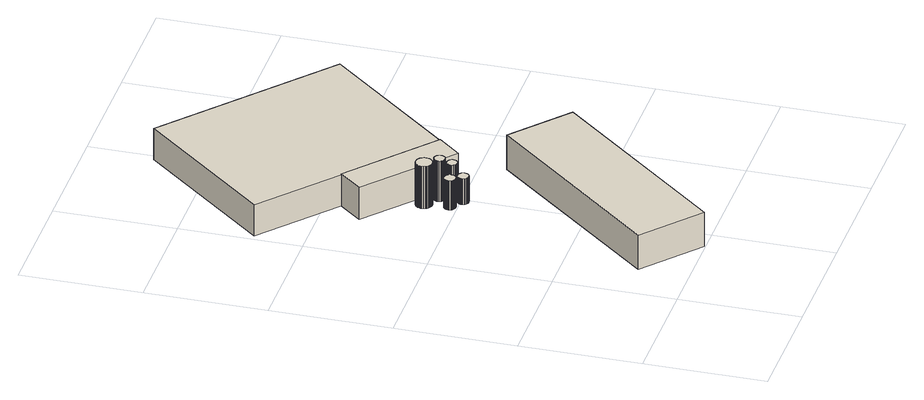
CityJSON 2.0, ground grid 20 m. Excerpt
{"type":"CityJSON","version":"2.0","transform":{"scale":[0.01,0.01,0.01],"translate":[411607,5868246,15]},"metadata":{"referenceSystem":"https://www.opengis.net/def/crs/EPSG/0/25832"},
"CityObjects":{
"building1":{"type":"Building","attributes":{"Gemeindeschluessel":"03454033","AbsoluteHoehe":"15.821","MittlereTraufHoehe":"21.037","Firsthoehe":"21.037","function":"51003_1201","roofType":"1000","measuredHeight":5.22},"address":[{"country":"Germany","locality":"Lorup"}],"geometry":[{"type":"MultiSurface","lod":"1","boundaries":[[[0,1,2,3,4,5,6,7,8,9,10,11,12,13,14,15,16,17,18,19,20,21,22,23,24,25,26,27,28,29,30,31,32,33,34,35]],[[36,37,38,39,40,41,42,43,44,45,46,47,48,49,50,51,52,53,54,55,56,57,58,59,60,61,62,63,64,65,66,67,68,69,70,71]],[[36,71,35,34]],[[37,36,34,33]],[[38,37,33,32]],[[39,38,32,31]],[[40,39,31,30]],[[41,40,30,29]],[[42,41,29,28]],[[43,42,28,27]],[[44,43,27,26]],[[45,44,26,25]],[[46,45,25,24]],[[47,46,24,23]],[[48,47,23,22]],[[49,48,22,21]],[[50,49,21,20]],[[51,50,20,19]],[[52,51,19,18]],[[53,52,18,17]],[[54,53,17,16]],[[55,54,16,15]],[[56,55,15,14]],[[57,56,14,13]],[[58,57,13,12]],[[59,58,12,11]],[[60,59,11,10]],[[61,60,10,9]],[[62,61,9,8]],[[63,62,8,7]],[[64,63,7,6]],[[65,64,6,5]],[[66,65,5,4]],[[67,66,4,3]],[[68,67,3,2]],[[69,68,2,1]],[[70,69,1,0]],[[71,70,0,35]]]}]},
"building2":{"type":"Building","attributes":{"Gemeindeschluessel":"03454033","AbsoluteHoehe":"15.253","MittlereTraufHoehe":"20.578","Firsthoehe":"22.209","function":"31001_2720","roofType":"3100","measuredHeight":6.96},"address":[{"country":"Germany","locality":"Lorup"}],"geometry":[{"type":"MultiSurface","lod":"1","boundaries":[[[72,73,74,75]],[[76,77,78,79]],[[76,79,75,74]],[[77,76,74,73]],[[78,77,73,72]],[[79,78,72,75]]]}]},
"building3":{"type":"Building","attributes":{"Gemeindeschluessel":"03454033","AbsoluteHoehe":"15.835","MittlereTraufHoehe":"23.376","Firsthoehe":"23.376","function":"51003_1201","roofType":"1000","measuredHeight":7.54},"address":[{"country":"Germany","locality":"Lorup"}],"geometry":[{"type":"MultiSurface","lod":"1","boundaries":[[[80,81,82,83,84,85,86,87,88,89,90,91,92,93,94,95,96,97,98,99,100,101,102,103,104,105,106,107,108,109,110,111,112,113,114,115,116,117,118,119,120,121]],[[122,123,124,125,126,127,128,129,130,131,132,133,134,135,136,137,138,139,140,141,142,143,144,145,146,147,148,149,150,151,152,153,154,155,156,157,158,159,160,161,162,163]],[[122,163,121,120]],[[123,122,120,119]],[[124,123,119,118]],[[125,124,118,117]],[[126,125,117,116]],[[127,126,116,115]],[[128,127,115,114]],[[129,128,114,113]],[[130,129,113,112]],[[131,130,112,111]],[[132,131,111,110]],[[133,132,110,109]],[[134,133,109,108]],[[135,134,108,107]],[[136,135,107,106]],[[137,136,106,105]],[[138,137,105,104]],[[139,138,104,103]],[[140,139,103,102]],[[141,140,102,101]],[[142,141,101,100]],[[143,142,100,99]],[[144,143,99,98]],[[145,144,98,97]],[[146,145,97,96]],[[147,146,96,95]],[[148,147,95,94]],[[149,148,94,93]],[[150,149,93,92]],[[151,150,92,91]],[[152,151,91,90]],[[153,152,90,89]],[[154,153,89,88]],[[155,154,88,87]],[[156,155,87,86]],[[157,156,86,85]],[[158,157,85,84]],[[159,158,84,83]],[[160,159,83,82]],[[161,160,82,81]],[[162,161,81,80]],[[163,162,80,121]]]}]},
"building4":{"type":"Building","attributes":{"Gemeindeschluessel":"03454033","AbsoluteHoehe":"15.829","MittlereTraufHoehe":"20.453","Firsthoehe":"20.453","function":"51003_1201","roofType":"1000","measuredHeight":4.62},"address":[{"country":"Germany","locality":"Lorup"}],"geometry":[{"type":"MultiSurface","lod":"1","boundaries":[[[164,165,166,167,168,169,170,171,172,173,174,175,176,177,178,179,180,181,182,183,184,185,186,187,188,189,190,191,192,193,194,195,196,197,198,199]],[[200,201,202,203,204,205,206,207,208,209,210,211,212,213,214,215,216,217,218,219,220,221,222,223,224,225,226,227,228,229,230,231,232,233,234,235]],[[200,235,199,198]],[[201,200,198,197]],[[202,201,197,196]],[[203,202,196,195]],[[204,203,195,194]],[[205,204,194,193]],[[206,205,193,192]],[[207,206,192,191]],[[208,207,191,190]],[[209,208,190,189]],[[210,209,189,188]],[[211,210,188,187]],[[212,211,187,186]],[[213,212,186,185]],[[214,213,185,184]],[[215,214,184,183]],[[216,215,183,182]],[[217,216,182,181]],[[218,217,181,180]],[[219,218,180,179]],[[220,219,179,178]],[[221,220,178,177]],[[222,221,177,176]],[[223,222,176,175]],[[224,223,175,174]],[[225,224,174,173]],[[226,225,173,172]],[[227,226,172,171]],[[228,227,171,170]],[[229,228,170,169]],[[230,229,169,168]],[[231,230,168,167]],[[232,231,167,166]],[[233,232,166,165]],[[234,233,165,164]],[[235,234,164,199]]]}]},
"building5":{"type":"Building","attributes":{"Gemeindeschluessel":"03454033","AbsoluteHoehe":"15.84","MittlereTraufHoehe":"23.12","Firsthoehe":"23.12","function":"51003_1201","roofType":"1000","measuredHeight":7.28},"address":[{"country":"Germany","locality":"Lorup"}],"geometry":[{"type":"MultiSurface","lod":"1","boundaries":[[[236,237,238,239,240,241,242,243,244,245,246,247,248,249,250,251,252,253,254,255,256,257,258,259,260,261,262,263,264,265,266,267,268,269,270,271]],[[272,273,274,275,276,277,278,279,280,281,282,283,284,285,286,287,288,289,290,291,292,293,294,295,296,297,298,299,300,301,302,303,304,305,306,307]],[[272,307,271,270]],[[273,272,270,269]],[[274,273,269,268]],[[275,274,268,267]],[[276,275,267,266]],[[277,276,266,265]],[[278,277,265,264]],[[279,278,264,263]],[[280,279,263,262]],[[281,280,262,261]],[[282,281,261,260]],[[283,282,260,259]],[[284,283,259,258]],[[285,284,258,257]],[[286,285,257,256]],[[287,286,256,255]],[[288,287,255,254]],[[289,288,254,253]],[[290,289,253,252]],[[291,290,252,251]],[[292,291,251,250]],[[293,292,250,249]],[[294,293,249,248]],[[295,294,248,247]],[[296,295,247,246]],[[297,296,246,245]],[[298,297,245,244]],[[299,298,244,243]],[[300,299,243,242]],[[301,300,242,241]],[[302,301,241,240]],[[303,302,240,239]],[[304,303,239,238]],[[305,304,238,237]],[[306,305,237,236]],[[307,306,236,271]]]}]},
"building6":{"type":"Building","attributes":{"Gemeindeschluessel":"03454033","AbsoluteHoehe":"15.836","MittlereTraufHoehe":"21.595","Firsthoehe":"21.595","function":"51003_1201","roofType":"1000","measuredHeight":5.76},"address":[{"country":"Germany","locality":"Lorup"}],"geometry":[{"type":"MultiSurface","lod":"1","boundaries":[[[308,309,310,311,312,313,314,315,316,317,318,319,320,321,322,323,324,325,326,327,328,329,330,331,332,333,334,335,336,337,338,339,340,341,342,343]],[[344,345,346,347,348,349,350,351,352,353,354,355,356,357,358,359,360,361,362,363,364,365,366,367,368,369,370,371,372,373,374,375,376,377,378,379]],[[344,379,343,342]],[[345,344,342,341]],[[346,345,341,340]],[[347,346,340,339]],[[348,347,339,338]],[[349,348,338,337]],[[350,349,337,336]],[[351,350,336,335]],[[352,351,335,334]],[[353,352,334,333]],[[354,353,333,332]],[[355,354,332,331]],[[356,355,331,330]],[[357,356,330,329]],[[358,357,329,328]],[[359,358,328,327]],[[360,359,327,326]],[[361,360,326,325]],[[362,361,325,324]],[[363,362,324,323]],[[364,363,323,322]],[[365,364,322,321]],[[366,365,321,320]],[[367,366,320,319]],[[368,367,319,318]],[[369,368,318,317]],[[370,369,317,316]],[[371,370,316,315]],[[372,371,315,314]],[[373,372,314,313]],[[374,373,313,312]],[[375,374,312,311]],[[376,375,311,310]],[[377,376,310,309]],[[378,377,309,308]],[[379,378,308,343]]]}]},
"building7":{"type":"Building","attributes":{"Gemeindeschluessel":"03454033","AbsoluteHoehe":"15.379","MittlereTraufHoehe":"19.128","Firsthoehe":"22.768","function":"31001_2720","roofType":"3100","measuredHeight":7.39},"address":[{"country":"Germany","locality":"Lorup"}],"children":["building7-1"],"geometry":[{"type":"MultiSurface","lod":"1","boundaries":[[[380,381,382,383]],[[384,385,386,387]],[[384,387,383,382]],[[381,385,388,389]],[[386,385,381,380]],[[387,386,380,383]],[[389,388,384,382]]]}]},
"building7-1":{"type":"BuildingPart","attributes":{"AbsoluteHoehe":"15.379","MittlereTraufHoehe":"21.146","Firsthoehe":"23.133","roofType":"2100","measuredHeight":7.75},"parents":["building7"],"geometry":[{"type":"MultiSurface","lod":"1","boundaries":[[[390,391,392,393]],[[394,388,384,395]],[[394,395,393,392]],[[388,394,392,391]],[[390,382,389,391]],[[395,384,390,393]],[[382,384,388,389]]]}]}
},
"vertices":[
[1587,4051,604],[1593,4042,604],[1608,4028,604],[1624,4017,604],[1639,4011,604],[1654,4008,604],[1667,4007,604],[1680,4008,604],[1695,4011,604],[1711,4017,604],[1727,4028,604],[1741,4042,604],[1747,4051,604],[1755,4065,604],[1761,4085,604],[1762,4104,604],[1760,4121,604],[1756,4136,604],[1750,4147,604],[1743,4158,604],[1733,4170,604],[1720,4180,604],[1703,4189,604],[1683,4195,604],[1667,4197,604],[1651,4195,604],[1631,4189,604],[1614,4180,604],[1601,4170,604],[1591,4158,604],[1584,4147,604],[1578,4136,604],[1574,4121,604],[1572,4104,604],[1574,4085,604],[1579,4065,604],[1574,4085,82],[1572,4104,82],[1574,4121,82],[1578,4136,82],[1584,4147,82],[1591,4158,82],[1601,4170,82],[1614,4180,82],[1631,4189,82],[1651,4195,82],[1667,4197,82],[1683,4195,82],[1703,4189,82],[1720,4180,82],[1733,4170,82],[1743,4158,82],[1750,4147,82],[1756,4136,82],[1760,4121,82],[1762,4104,82],[1761,4085,82],[1755,4065,82],[1747,4051,82],[1741,4042,82],[1727,4028,82],[1711,4017,82],[1695,4011,82],[1680,4008,82],[1667,4007,82],[1654,4008,82],[1639,4011,82],[1624,4017,82],[1608,4028,82],[1593,4042,82],[1587,4051,82],[1579,4065,82],
[3078,3582,639],[718,824,639],[1659,23,639],[4017,2780,639],[1659,23,25],[718,824,25],[3078,3582,25],[4017,2780,25],
[1523,4437,838],[1531,4426,838],[1548,4407,838],[1567,4394,838],[1586,4384,838],[1604,4378,838],[1622,4375,838],[1637,4374,838],[1653,4375,838],[1670,4378,838],[1688,4384,838],[1707,4394,838],[1726,4407,838],[1743,4426,838],[1751,4437,838],[1761,4456,838],[1769,4480,838],[1772,4504,838],[1771,4525,838],[1768,4544,838],[1762,4560,838],[1755,4574,838],[1747,4587,838],[1736,4601,838],[1722,4614,838],[1705,4626,838],[1684,4636,838],[1659,4642,838],[1637,4644,838],[1615,4642,838],[1591,4636,838],[1570,4626,838],[1552,4614,838],[1538,4601,838],[1527,4587,838],[1519,4574,838],[1512,4560,838],[1507,4544,838],[1503,4525,838],[1502,4504,838],[1505,4480,838],[1513,4456,838],[1505,4480,84],[1502,4504,84],[1503,4525,84],[1507,4544,84],[1512,4560,84],[1519,4574,84],[1527,4587,84],[1538,4601,84],[1552,4614,84],[1570,4626,84],[1591,4636,84],[1615,4642,84],[1637,4644,84],[1659,4642,84],[1684,4636,84],[1705,4626,84],[1722,4614,84],[1736,4601,84],[1747,4587,84],[1755,4574,84],[1762,4560,84],[1768,4544,84],[1771,4525,84],[1772,4504,84],[1769,4480,84],[1761,4456,84],[1751,4437,84],[1743,4426,84],[1726,4407,84],[1707,4394,84],[1688,4384,84],[1670,4378,84],[1653,4375,84],[1637,4374,84],[1622,4375,84],[1604,4378,84],[1586,4384,84],[1567,4394,84],[1548,4407,84],[1531,4426,84],[1523,4437,84],[1513,4456,84],
[1796,3897,545],[1799,3891,545],[1814,3876,545],[1829,3866,545],[1845,3859,545],[1859,3856,545],[1872,3855,545],[1884,3856,545],[1899,3859,545],[1914,3866,545],[1929,3876,545],[1944,3891,545],[1948,3897,545],[1953,3908,545],[1960,3928,545],[1962,3946,545],[1960,3963,545],[1956,3977,545],[1951,3988,545],[1943,3999,545],[1934,4010,545],[1921,4021,545],[1904,4029,545],[1884,4034,545],[1872,4035,545],[1859,4034,545],[1839,4029,545],[1822,4021,545],[1809,4010,545],[1800,3999,545],[1793,3988,545],[1787,3977,545],[1783,3963,545],[1782,3946,545],[1783,3928,545],[1790,3908,545],[1783,3928,83],[1782,3946,83],[1783,3963,83],[1787,3977,83],[1793,3988,83],[1800,3999,83],[1809,4010,83],[1822,4021,83],[1839,4029,83],[1859,4034,83],[1872,4035,83],[1884,4034,83],[1904,4029,83],[1921,4021,83],[1934,4010,83],[1943,3999,83],[1951,3988,83],[1956,3977,83],[1960,3963,83],[1962,3946,83],[1960,3928,83],[1953,3908,83],[1948,3897,83],[1944,3891,83],[1929,3876,83],[1914,3866,83],[1899,3859,83],[1884,3856,83],[1872,3855,83],[1859,3856,83],[1845,3859,83],[1829,3866,83],[1814,3876,83],[1799,3891,83],[1796,3897,83],[1790,3908,83],
[1781,4271,812],[1785,4266,812],[1799,4251,812],[1815,4240,812],[1830,4234,812],[1845,4230,812],[1857,4230,812],[1870,4230,812],[1884,4234,812],[1900,4240,812],[1915,4251,812],[1929,4266,812],[1933,4271,812],[1939,4282,812],[1946,4302,812],[1947,4321,812],[1946,4337,812],[1942,4351,812],[1936,4363,812],[1929,4374,812],[1920,4385,812],[1906,4395,812],[1890,4404,812],[1870,4409,812],[1857,4410,812],[1845,4409,812],[1825,4404,812],[1808,4395,812],[1795,4385,812],[1785,4374,812],[1778,4363,812],[1773,4351,812],[1769,4337,812],[1767,4321,812],[1769,4302,812],[1775,4282,812],[1769,4302,84],[1767,4321,84],[1769,4337,84],[1773,4351,84],[1778,4363,84],[1785,4374,84],[1795,4385,84],[1808,4395,84],[1825,4404,84],[1845,4409,84],[1857,4410,84],[1870,4409,84],[1890,4404,84],[1906,4395,84],[1920,4385,84],[1929,4374,84],[1936,4363,84],[1942,4351,84],[1946,4337,84],[1947,4321,84],[1946,4302,84],[1939,4282,84],[1933,4271,84],[1929,4266,84],[1915,4251,84],[1900,4240,84],[1884,4234,84],[1870,4230,84],[1857,4230,84],[1845,4230,84],[1830,4234,84],[1815,4240,84],[1799,4251,84],[1785,4266,84],[1781,4271,84],[1775,4282,84],
[1961,4121,659],[1962,4119,659],[1976,4103,659],[1991,4093,659],[2006,4086,659],[2020,4083,659],[2032,4082,659],[2045,4083,659],[2059,4086,659],[2074,4093,659],[2089,4103,659],[2102,4119,659],[2104,4121,659],[2109,4129,659],[2115,4148,659],[2117,4167,659],[2116,4183,659],[2112,4197,659],[2107,4208,659],[2100,4218,659],[2091,4229,659],[2078,4239,659],[2061,4247,659],[2041,4252,659],[2032,4252,659],[2024,4252,659],[2004,4247,659],[1987,4239,659],[1974,4229,659],[1965,4218,659],[1958,4208,659],[1953,4197,659],[1949,4183,659],[1947,4167,659],[1949,4148,659],[1956,4129,659],[1949,4148,84],[1947,4167,84],[1949,4183,84],[1953,4197,84],[1958,4208,84],[1965,4218,84],[1974,4229,84],[1987,4239,84],[2004,4247,84],[2024,4252,84],[2032,4252,84],[2041,4252,84],[2061,4247,84],[2078,4239,84],[2091,4229,84],[2100,4218,84],[2107,4208,84],[2112,4197,84],[2116,4183,84],[2117,4167,84],[2115,4148,84],[2109,4129,84],[2104,4121,84],[2102,4119,84],[2089,4103,84],[2074,4093,84],[2059,4086,84],[2045,4083,84],[2032,4082,84],[2020,4083,84],[2006,4086,84],[1991,4093,84],[1976,4103,84],[1962,4119,84],[1961,4121,84],[1956,4129,84],
[1889,8909,595],[86,6803,595],[2722,4548,595],[4524,6652,595],[2722,4548,38],[86,6803,38],[1889,8909,38],[4524,6652,38],[1318,5749,38],[1318,5749,595],
[2722,4548,615],[1318,5749,615],[992,5370,615],[2396,4168,615],[992,5370,38],[2396,4168,38]
]}
